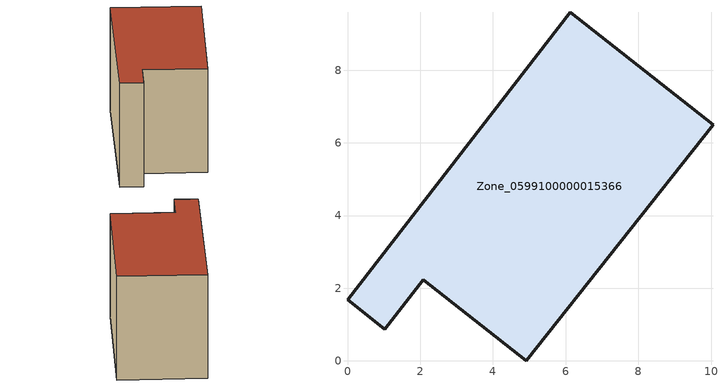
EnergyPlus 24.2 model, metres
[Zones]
Zone_0599100000015366
 floor ground (C_G): 2.08,2.23 1.02,0.88 0,1.69 6.13,9.6 10.05,6.5 4.91,0 z3.5
 wall outside (C_F): 6.13,9.6 0,1.69 1.02,0.88 2.08,2.23 4.91,0 10.05,6.5 6.13,9.6 z3.5:9.77
 roof outside (C_R): 4.91,0 10.05,6.5 6.13,9.6 0,1.69 1.02,0.88 2.08,2.23 z9.77
[BUILDING]
Pand.0599100000015366: North Axis=0; Terrain=City; Loads Convergence Tolerance Value=0.04; Temperature Convergence Tolerance Value=0.4; Solar Distribution=FullExterior; Maximum Number of Warmup Days=25; Minimum Number of Warmup Days=1
[Site:Location]
Rotterdam.The.Hague.AP_ZH_NLD Design_Conditions: Latitude=51.96; Longitude=4.45; Time Zone=1; Elevation=-4.5
[SITE:GROUNDTEMPERATURE:BUILDINGSURFACE]
18, 18, 18, 18, 18, 18, 18, 18, 18, 18, 18, 18
[MATERIAL] Thermal Absorptance=0.9; Solar Absorptance=0.7; Visible Absorptance=0.7
Name | Roughness | Thickness | Conductivity | Density | Specific Heat
G.TC.1946 | MediumSmooth | 0.15 | 1 | 540 | 1210
F.TC.1946 | Rough | 0.3 | 0.857143 | 1920 | 840
R.TC.1946 | MediumRough | 0.2 | 0.909091 | 1500 | 1000
[CONSTRUCTION]
C_G: G.TC.1946
C_F: F.TC.1946
C_R: R.TC.1946
[ZONE]
Zone_0599100000015366: Type=1; Multiplier=1; Ceiling Height=Autocalculate; Volume=Autocalculate; Floor Area=autocalculate; Part of Total Floor Area=Yes
[ZONEINFILTRATION:DESIGNFLOWRATE]
Infil_Zone_0599100000015366: Zone or ZoneList or Space or SpaceList=Zone_0599100000015366; Schedule=AlwaysOn; Design Flow Rate Calculation Method=Flow/Area; Flow Rate per Floor Area=0.003; Constant Term Coefficient=1; Temperature Term Coefficient=0; Velocity Term Coefficient=0; Velocity Squared Term Coefficient=0
[HVACTEMPLATE:ZONE:IDEALLOADSAIRSYSTEM]
Zone_0599100000015366: Maximum Heating Supply Air Temperature=50; Minimum Cooling Supply Air Temperature=13; Maximum Heating Supply Air Humidity Ratio=0.0156; Minimum Cooling Supply Air Humidity Ratio=0.0077; Heating Limit=NoLimit; Cooling Limit=NoLimit; Dehumidification Control Type=ConstantSensibleHeatRatio; Cooling Sensible Heat Ratio=0.7; Dehumidification Setpoint=60; Humidification Control Type=None; Humidification Setpoint=30; Outdoor Air Method=None; Outdoor Air Flow Rate per Person=0.00944; Outdoor Air Flow Rate per Zone Floor Area=0; Outdoor Air Flow Rate per Zone=0; Demand Controlled Ventilation Type=None; Outdoor Air Economizer Type=NoEconomizer; Heat Recovery Type=None; Sensible Heat Recovery Effectiveness=0.7; Latent Heat Recovery Effectiveness=0.65
[ZONECONTROL:THERMOSTAT]
ThermostatControl_Zone_0599100000015366: Zone or ZoneList=Zone_0599100000015366; Control Type Schedule=DualSetpointControlType; Control 1=Thermostat_Zone_0599100000015366; Temperature Difference Between Cutout And Setpoint=0
[THERMOSTATSETPOINT:DUALSETPOINT]
Thermostat_Zone_0599100000015366: Heating Setpoint Temperature Schedule=HeatingSetpoint_Zone_0599100000015366; Cooling Setpoint Temperature Schedule=CoolingSetpoint_Zone_0599100000015366
[SCHEDULE:COMPACT]
HeatingSetpoint_Zone_0599100000015366: Through: 12/31, For: AllDays, Until: 24:00, 21
CoolingSetpoint_Zone_0599100000015366: Through: 12/31, For: AllDays, Until: 24:00, 24
DualSetpointControlType: Through: 12/31, For: AllDays, Until: 24:00, 4
AlwaysOn: Through: 12/31, For: AllDays, Until: 24:00, 1
